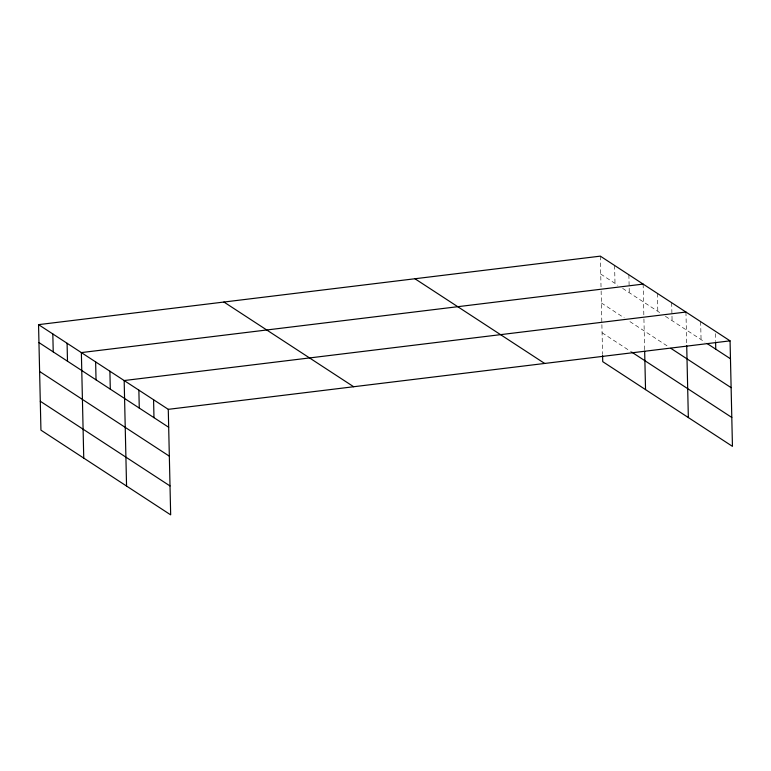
<?xml version="1.0" encoding="UTF-8"?>
<svg xmlns="http://www.w3.org/2000/svg" width="771" height="771" viewBox="0 0 771 771"><rect width="100%" height="100%" fill="white"/><g stroke="black" fill="none" stroke-linecap="round" stroke-linejoin="round"><path stroke-width="0.58" stroke-dasharray="3.85 2.89" d="M600.744 274.081L617.86 285.26M622.621 288.364L660.67 313.209M665.431 316.312L704.983 342.141M601.399 302.984L624.231 317.883M629.936 321.613L668.939 347.085M602.074 332.754L630.611 351.393M715.411 333.641L715.575 340.811M700.656 321.652L701.061 339.577M685.949 312.043L686.682 344.435M671.676 302.733L672.09 320.659M657.412 293.414L657.817 311.349M643.139 284.094L643.901 317.681M643.93 318.886L644.633 349.986M628.876 274.784L629.281 292.71M614.603 265.465L615.007 283.4M600.33 256.145L601.091 289.732M601.12 290.937L602.565 354.438"/><path stroke-width="1.16" d="M38.55 324.639L168.271 409.343L170.67 514.855L40.94 430.151L38.55 324.639L600.33 256.145L730.06 340.849L732.45 446.361L602.729 361.657L602.594 355.643M643.139 284.094L81.36 352.588L83.75 458.109M685.949 312.043L124.17 380.546L126.56 486.058M168.271 409.343L730.06 340.849M706.94 343.423L730.465 358.775M670.837 348.319L731.12 387.678M631.565 352.01L731.795 417.458M414.943 278.745L544.663 363.449M223.937 302.039L353.658 386.734M38.955 342.575L168.676 427.269M39.61 371.477L169.341 456.172M40.285 401.248L170.015 485.952M715.594 342.006L715.758 349.176M686.71 345.639L688.349 417.564M644.662 351.181L645.539 389.615M153.574 399.744L153.978 417.67M138.867 390.145L139.272 408.071M109.896 371.227L110.301 389.162M95.633 361.907L96.038 379.843M67.087 343.278L67.491 361.204M52.823 333.959L53.228 351.894"/></g></svg>
